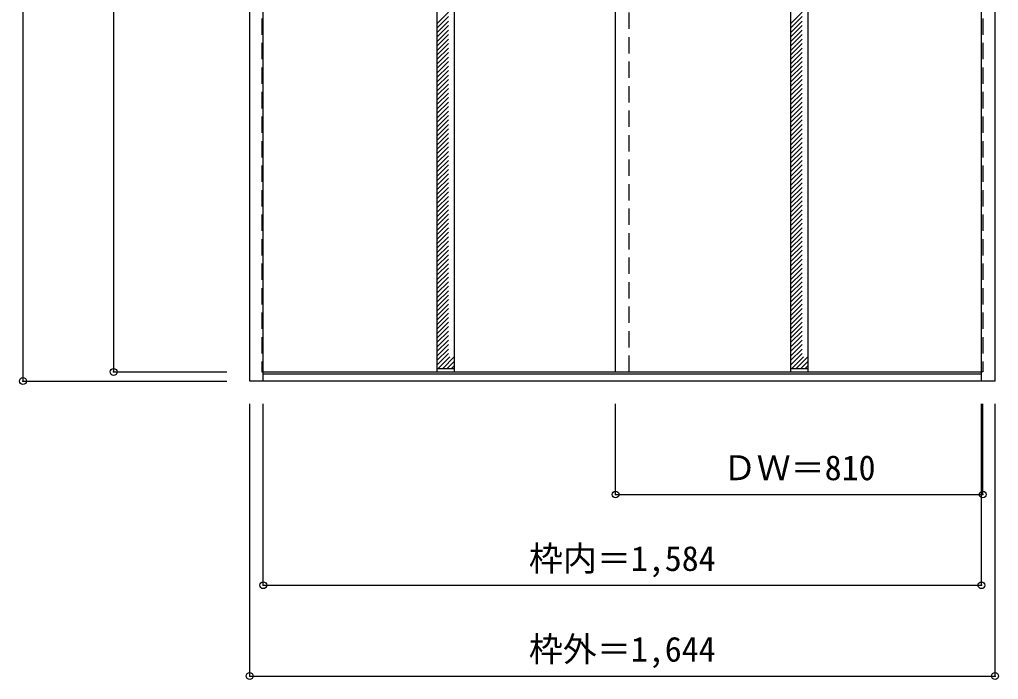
# Model space of a CAD drawing. Units: millimetres, scale not verified. Extents: x -1397 to 849, y -1705 to 1207.
# Drawn here: x -1310 to 849, y -1705 to -251 of the extents above; entities that cross this region are included whole.
import ezdxf
from ezdxf.enums import TextEntityAlignment as Align

# ---------------------------------------------------------------- set-up
doc = ezdxf.new("R2010")
doc.units = ezdxf.units.MM
doc.header["$LTSCALE"] = 30
doc.header["$PDMODE"] = 32
doc.header["$PDSIZE"] = 15
doc.linetypes.add('DASHED1', pattern=[1.8, 1.2, -0.6])
doc.layers.add('0-0', color=4, linetype='DASHED1')
doc.layers.add('0-1_寸法', color=7, linetype='Continuous')
doc.styles.add('ＭＳ ゴシック', font='')
doc.styles.get('ＭＳ ゴシック').set_extended_font_data('MS Gothic')

msp = doc.modelspace()

# ---------------------------------------------------------------- linework, layer by layer
at = {"layer": '0-0', "color": 3, "linetype": 'Continuous'}
for p, q in [((-802.9, -1047.86), (-802.9, 1199.14)), ((-772.9, -1047.86), (-772.9, 1199.14)), ((811.1, -1027.32), (811.1, 1199.14)), ((841.1, -1047.86), (841.1, 1199.14)), ((-389.9, 1155.14), (-389.9, -1027.86)), ((-351.9, 1155.14), (-351.9, -1027.86)), ((4.1, -1027.86), (4.1, 1155.14)), ((390.1, 1155.14), (390.1, -1027.86)), ((428.1, 1155.14), (428.1, -1027.86)), ((-772.9, -1027.86), (811.1, -1027.86)), ((811.1, -1032.86), (-772.9, -1032.86)), ((841.1, -1047.86), (-802.9, -1047.86))]:
    msp.add_line(p, q, dxfattribs=at)
at = {"layer": '0-0'}
for p, q in [((-775.9, 1155.14), (-775.9, -1027.86)), ((34.1, -1027.86), (34.1, 1155.14)), ((814.1, 1155.14), (814.1, -1027.86)), ((-389.9, -260.4), (-351.9, -222.4)), ((-389.9, -270.3), (-351.9, -232.3)), ((390.1, -260.4), (428.1, -222.4)), ((390.1, -270.3), (428.1, -232.3)), ((-389.9, -280.2), (-351.9, -242.2)), ((-389.9, -290.09), (-351.9, -252.09)), ((390.1, -280.2), (428.1, -242.2)), ((390.1, -290.09), (428.1, -252.09)), ((-389.9, -299.99), (-351.9, -261.99)), ((-389.9, -309.89), (-351.9, -271.89)), ((390.1, -299.99), (428.1, -261.99)), ((390.1, -309.89), (428.1, -271.89)), ((-389.9, -319.79), (-351.9, -281.79)), ((-389.9, -329.69), (-351.9, -291.69)), ((-389.9, -339.59), (-351.9, -301.59)), ((390.1, -319.79), (428.1, -281.79)), ((390.1, -329.69), (428.1, -291.69)), ((390.1, -339.59), (428.1, -301.59)), ((-389.9, -349.49), (-351.9, -311.49)), ((-389.9, -359.39), (-351.9, -321.39)), ((390.1, -349.49), (428.1, -311.49)), ((390.1, -359.39), (428.1, -321.39)), ((-389.9, -369.29), (-351.9, -331.29)), ((-389.9, -379.19), (-351.9, -341.19)), ((390.1, -369.29), (428.1, -331.29)), ((390.1, -379.19), (428.1, -341.19)), ((-389.9, -389.09), (-351.9, -351.09)), ((-389.9, -398.99), (-351.9, -360.99)), ((390.1, -389.09), (428.1, -351.09)), ((390.1, -398.99), (428.1, -360.99)), ((-389.9, -408.89), (-351.9, -370.89)), ((-389.9, -418.79), (-351.9, -380.79)), ((390.1, -408.89), (428.1, -370.89)), ((390.1, -418.79), (428.1, -380.79)), ((-389.9, -428.69), (-351.9, -390.69)), ((-389.9, -438.59), (-351.9, -400.59)), ((390.1, -428.69), (428.1, -390.69)), ((390.1, -438.59), (428.1, -400.59)), ((-389.9, -448.49), (-351.9, -410.49)), ((-389.9, -458.39), (-351.9, -420.39)), ((-389.9, -468.29), (-351.9, -430.29)), ((390.1, -448.49), (428.1, -410.49)), ((390.1, -458.39), (428.1, -420.39)), ((390.1, -468.29), (428.1, -430.29)), ((-389.9, -478.19), (-351.9, -440.19)), ((-389.9, -488.08), (-351.9, -450.08)), ((390.1, -478.19), (428.1, -440.19)), ((390.1, -488.08), (428.1, -450.08)), ((-389.9, -497.98), (-351.9, -459.98)), ((-389.9, -507.88), (-351.9, -469.88)), ((390.1, -497.98), (428.1, -459.98)), ((390.1, -507.88), (428.1, -469.88)), ((-389.9, -517.78), (-351.9, -479.78)), ((-389.9, -527.68), (-351.9, -489.68)), ((390.1, -517.78), (428.1, -479.78)), ((390.1, -527.68), (428.1, -489.68)), ((-389.9, -537.58), (-351.9, -499.58)), ((-389.9, -547.48), (-351.9, -509.48)), ((390.1, -537.58), (428.1, -499.58)), ((390.1, -547.48), (428.1, -509.48)), ((-389.9, -557.38), (-351.9, -519.38)), ((-389.9, -567.28), (-351.9, -529.28)), ((-389.9, -577.18), (-351.9, -539.18)), ((390.1, -557.38), (428.1, -519.38)), ((390.1, -567.28), (428.1, -529.28)), ((390.1, -577.18), (428.1, -539.18)), ((-389.9, -587.08), (-351.9, -549.08)), ((-389.9, -596.98), (-351.9, -558.98)), ((390.1, -587.08), (428.1, -549.08)), ((390.1, -596.98), (428.1, -558.98)), ((-389.9, -606.88), (-351.9, -568.88)), ((-389.9, -616.78), (-351.9, -578.78)), ((390.1, -606.88), (428.1, -568.88)), ((390.1, -616.78), (428.1, -578.78)), ((-389.9, -626.68), (-351.9, -588.68)), ((-389.9, -636.58), (-351.9, -598.58)), ((390.1, -626.68), (428.1, -588.68)), ((390.1, -636.58), (428.1, -598.58)), ((-389.9, -646.48), (-351.9, -608.48)), ((-389.9, -656.38), (-351.9, -618.38)), ((390.1, -646.48), (428.1, -608.48)), ((390.1, -656.38), (428.1, -618.38)), ((-389.9, -666.28), (-351.9, -628.28)), ((-389.9, -676.17), (-351.9, -638.17)), ((390.1, -666.28), (428.1, -628.28)), ((390.1, -676.17), (428.1, -638.17)), ((-389.9, -686.07), (-351.9, -648.07)), ((-389.9, -695.97), (-351.9, -657.97)), ((-389.9, -705.87), (-351.9, -667.87)), ((390.1, -686.07), (428.1, -648.07)), ((390.1, -695.97), (428.1, -657.97)), ((390.1, -705.87), (428.1, -667.87)), ((-389.9, -715.77), (-351.9, -677.77)), ((-389.9, -725.67), (-351.9, -687.67)), ((390.1, -715.77), (428.1, -677.77)), ((390.1, -725.67), (428.1, -687.67)), ((-389.9, -735.57), (-351.9, -697.57)), ((-389.9, -745.47), (-351.9, -707.47)), ((390.1, -735.57), (428.1, -697.57)), ((390.1, -745.47), (428.1, -707.47)), ((-389.9, -755.37), (-351.9, -717.37)), ((-389.9, -765.27), (-351.9, -727.27)), ((390.1, -755.37), (428.1, -717.37)), ((390.1, -765.27), (428.1, -727.27)), ((-389.9, -775.17), (-351.9, -737.17)), ((-389.9, -785.07), (-351.9, -747.07)), ((390.1, -775.17), (428.1, -737.17)), ((390.1, -785.07), (428.1, -747.07)), ((-389.9, -794.97), (-351.9, -756.97)), ((-389.9, -804.87), (-351.9, -766.87)), ((-389.9, -814.77), (-351.9, -776.77)), ((390.1, -794.97), (428.1, -756.97)), ((390.1, -804.87), (428.1, -766.87)), ((390.1, -814.77), (428.1, -776.77)), ((-389.9, -824.67), (-351.9, -786.67)), ((-389.9, -834.57), (-351.9, -796.57)), ((390.1, -824.67), (428.1, -786.67)), ((390.1, -834.57), (428.1, -796.57)), ((-389.9, -844.47), (-351.9, -806.47)), ((-389.9, -854.37), (-351.9, -816.37)), ((390.1, -844.47), (428.1, -806.47)), ((390.1, -854.37), (428.1, -816.37)), ((-389.9, -864.27), (-351.9, -826.27)), ((-389.9, -874.16), (-351.9, -836.16)), ((390.1, -864.27), (428.1, -826.27)), ((390.1, -874.16), (428.1, -836.16)), ((-389.9, -884.06), (-351.9, -846.06)), ((-389.9, -893.96), (-351.9, -855.96)), ((390.1, -884.06), (428.1, -846.06)), ((390.1, -893.96), (428.1, -855.96)), ((-389.9, -903.86), (-351.9, -865.86)), ((-389.9, -913.76), (-351.9, -875.76)), ((390.1, -903.86), (428.1, -865.86)), ((390.1, -913.76), (428.1, -875.76)), ((-389.9, -923.66), (-351.9, -885.66)), ((-389.9, -933.56), (-351.9, -895.56)), ((-389.9, -943.46), (-351.9, -905.46)), ((390.1, -923.66), (428.1, -885.66)), ((390.1, -933.56), (428.1, -895.56)), ((390.1, -943.46), (428.1, -905.46)), ((-389.9, -953.36), (-351.9, -915.36)), ((-389.9, -963.26), (-351.9, -925.26)), ((390.1, -953.36), (428.1, -915.36)), ((390.1, -963.26), (428.1, -925.26)), ((-389.9, -973.16), (-351.9, -935.16)), ((-389.9, -983.06), (-351.9, -945.06)), ((390.1, -973.16), (428.1, -935.16)), ((390.1, -983.06), (428.1, -945.06)), ((-389.9, -992.96), (-351.9, -954.96)), ((-389.9, -1002.86), (-351.9, -964.86)), ((390.1, -992.96), (428.1, -954.96)), ((390.1, -1002.86), (428.1, -964.86)), ((-389.9, -1012.76), (-351.9, -974.76)), ((-387.1, -1019.86), (-351.9, -984.66)), ((390.1, -1012.76), (428.1, -974.76)), ((392.9, -1019.86), (428.1, -984.66)), ((-377.2, -1019.86), (-351.9, -994.56)), ((-367.3, -1019.86), (-351.9, -1004.46)), ((-357.4, -1019.86), (-351.9, -1014.36)), ((402.8, -1019.86), (428.1, -994.56)), ((412.7, -1019.86), (428.1, -1004.46)), ((422.6, -1019.86), (428.1, -1014.36)), ((-775.9, -1027.86), (-772.9, -1027.86)), ((814.1, -1027.86), (811.1, -1027.86))]:
    msp.add_line(p, q, dxfattribs=at)
at = {"layer": '0-0', "color": 7, "linetype": 'Continuous'}
for p, q in [((-389.9, -1019.86), (-351.9, -1019.86)), ((390.1, -1019.86), (428.1, -1019.86))]:
    msp.add_line(p, q, dxfattribs=at)
at = {"layer": '0-0', "color": 3, "linetype": 'Continuous'}
msp.add_lwpolyline([(811.1, -1047.86), (811.1, -1027.65), (811.1, -1027.32)], dxfattribs=at)
at = {"layer": '0-1_寸法', "color": 4}
for p, q in [((-1302.9, 1199.14), (-1302.9, -1047.86)), ((-1102.9, 1155.14), (-1102.9, -1027.86)), ((-1102.9, -1027.86), (-852.9, -1027.86)), ((-1302.9, -1047.86), (-852.9, -1047.86)), ((-802.9, -1697.86), (-802.9, -1097.86)), ((-772.9, -1497.86), (-772.9, -1097.86)), ((4.1, -1297.86), (4.1, -1097.86)), ((814.1, -1297.86), (814.1, -1097.86)), ((4.1, -1297.86), (814.1, -1297.86))]:
    msp.add_line(p, q, dxfattribs=at)
for points in [[(-802.9, -1697.86), (841.1, -1697.86), (841.1, -1097.86)], [(-772.9, -1497.86), (811.1, -1497.86), (811.1, -1097.86)]]:
    msp.add_lwpolyline(points, dxfattribs=at)
at = {"layer": '0-1_寸法'}
for p in [(-1102.9, -1027.86), (-1302.9, -1047.86), (4.1, -1297.86), (814.1, -1297.86), (-772.9, -1497.86), (811.1, -1497.86), (-802.9, -1697.86), (841.1, -1697.86)]:
    msp.add_point(p, dxfattribs=at)

# ---------------------------------------------------------------- texts
at = {"layer": '0-1_寸法', "style": 'ＭＳ ゴシック'}
for s, p in [('ＤＷ＝810', (240.35, -1282.86)), ('枠内＝1,584', (-187.15, -1482.86)), ('枠外＝1,644', (-187.15, -1682.86))]:
    msp.add_text(s, height=54.99, dxfattribs=at).set_placement(p, align=Align.BOTTOM_LEFT)

doc.saveas('drawing.dxf')
